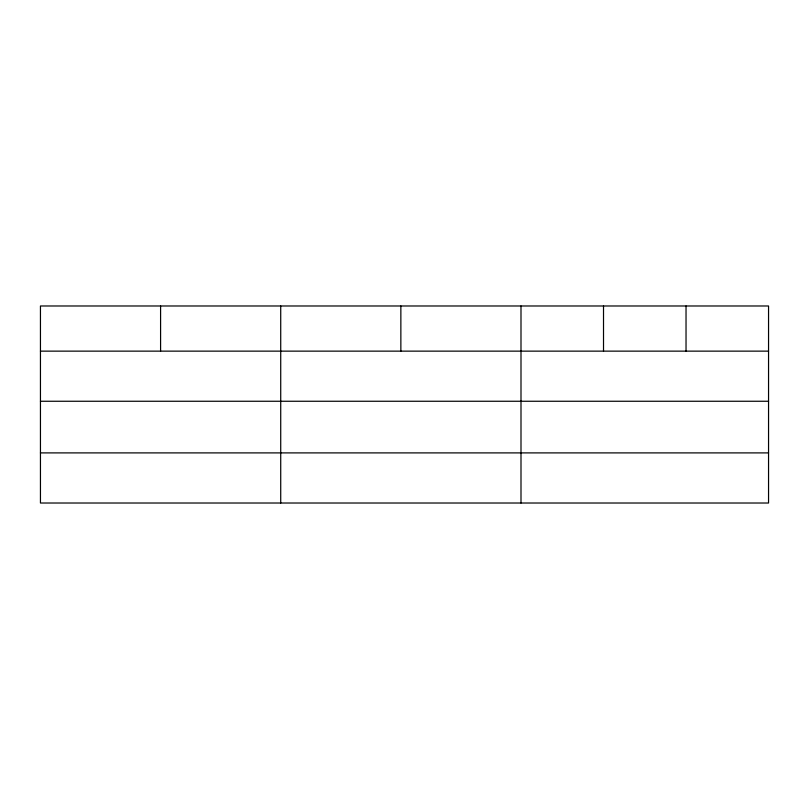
<?xml version="1.0" encoding="UTF-8"?>
<svg xmlns="http://www.w3.org/2000/svg" width="809" height="809" viewBox="0 0 809 809"><rect width="100%" height="100%" fill="white"/><g stroke="black" fill="none" stroke-linecap="round" stroke-linejoin="round"><path stroke-width="1.21" d="M768.55 401.254L768.55 305.984L40.45 305.984L40.45 503.016L768.55 503.016L768.55 401.254L40.45 401.254M40.45 351.136L768.55 351.136M40.45 452.898L768.55 452.898M686.032 305.984L686.032 351.136M603.514 305.984L603.514 351.136M520.996 305.984L520.996 503.016M400.859 305.984L400.859 351.136M280.723 305.984L280.723 503.016M160.587 305.984L160.587 351.136"/></g></svg>
